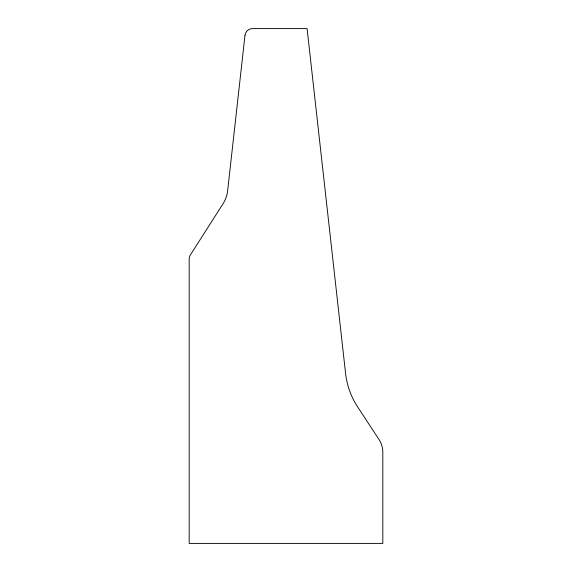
<?xml version="1.0" encoding="UTF-8"?>
<svg xmlns="http://www.w3.org/2000/svg" width="572" height="572" viewBox="0 0 572 572"><rect width="100%" height="100%" fill="white"/><g stroke="black" fill="none" stroke-linecap="round" stroke-linejoin="round"><path stroke-width="0.86" d="M244.973 35.421L227.649 190.69A30.681 30.681 0 0 1 223.016 203.796L190.383 254.919A7.672 7.672 0 0 0 189.175 259.044L189.175 543.4L382.825 543.4L382.825 452.202A23.009 23.009 0 0 0 379.057 439.582L357.65 406.928A76.691 76.691 0 0 1 345.574 373.387L307.092 28.6L252.595 28.6A7.672 7.672 0 0 0 244.973 35.421"/></g></svg>
